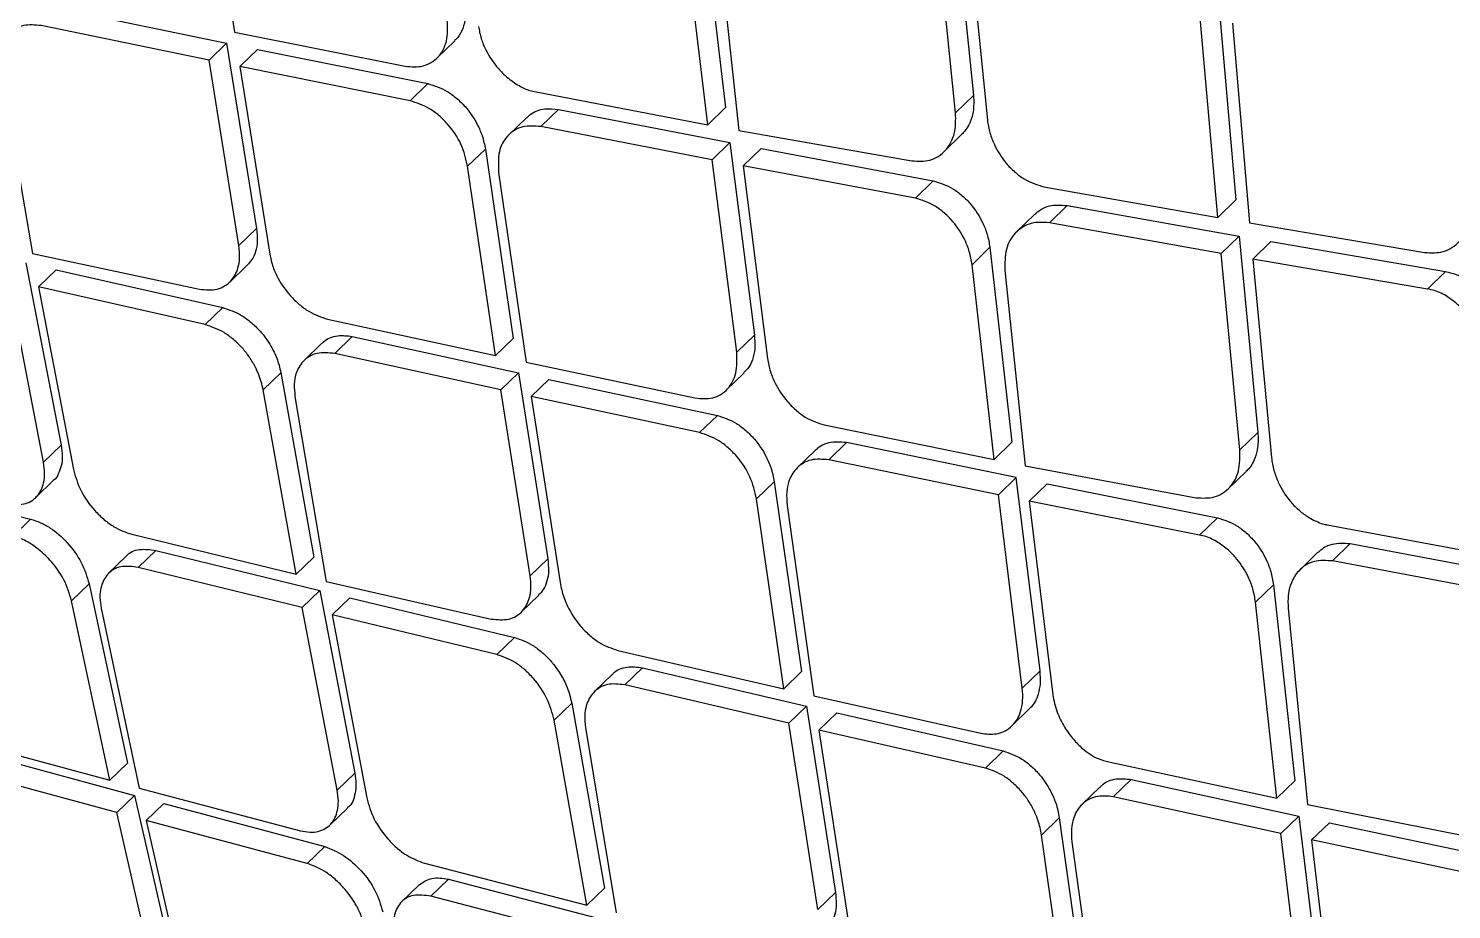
# Model space of a CAD drawing. Extents: x 400 to 501, y 484 to 634.
# Drawn here: x 490.157 to 491.311, y 582.913 to 583.627 of the extents above; entities that cross this region are included whole.
import ezdxf

# ---------------------------------------------------------------- set-up
doc = ezdxf.new("R2010")
doc.units = 0
doc.header["$MEASUREMENT"] = 0
doc.layers.add('DIM', color=3, linetype='Continuous')
doc.layers.add('GEOMETRY', color=3, linetype='Continuous', lineweight=25)

# ---------------------------------------------------------------- blocks, each defined once
blk = doc.blocks.new('2026 GRANDEE')
at = {"layer": 'GEOMETRY', "ltscale": 16}
for p, q in [((39.8763, -13.0625), (39.8992, -13.2159)), ((40.2786, -13.1195), (40.2973, -13.2769)), ((40.4824, -13.1088), (40.4984, -13.2671)), ((40.4839, -13.2812), (40.4679, -13.1229)), ((40.4937, -13.1272), (40.5097, -13.2872)), ((40.2829, -13.2909), (40.2641, -13.1335)), ((40.291, -13.1378), (40.3082, -13.2957)), ((39.7566, -13.1966), (39.8928, -13.2247)), ((40.697, -13.1901), (40.7112, -13.3519)), ((39.8785, -13.2386), (39.7423, -13.2105)), ((40.6966, -13.3661), (40.6823, -13.2043)), ((40.7083, -13.2085), (40.7223, -13.3705)), ((39.8992, -13.2159), (40.0375, -13.2435)), ((40.0632, -13.2369), (40.0778, -13.2228)), ((39.8928, -13.2247), (39.8785, -13.2386)), ((39.8928, -13.2247), (39.917, -13.3751)), ((39.9035, -13.2437), (39.9178, -13.2298)), ((39.9178, -13.2298), (40.0559, -13.2575)), ((39.7098, -13.2456), (39.7353, -13.3954)), ((39.9027, -13.3889), (39.8785, -13.2386)), ((39.9035, -13.2437), (39.9277, -13.3958)), ((40.0415, -13.2715), (39.9035, -13.2437)), ((40.0415, -13.2715), (40.0558, -13.2576)), ((40.1437, -13.2642), (40.2829, -13.2909)), ((40.4839, -13.2812), (40.4984, -13.2671)), ((40.1475, -13.2924), (40.1618, -13.2785)), ((40.1618, -13.2785), (40.3008, -13.3054)), ((40.2829, -13.2909), (40.2973, -13.2769)), ((40.1359, -13.2852), (40.1217, -13.299)), ((40.2864, -13.3194), (40.1475, -13.2924)), ((40.3082, -13.2957), (40.4483, -13.3202)), ((40.4743, -13.3129), (40.4888, -13.2989)), ((40.1026, -13.3106), (40.0882, -13.3245)), ((40.1026, -13.3106), (40.1252, -13.4643)), ((40.2864, -13.3194), (40.3008, -13.3054)), ((40.3008, -13.3054), (40.3208, -13.4616)), ((40.3261, -13.3102), (40.3117, -13.3242)), ((40.3261, -13.3102), (40.4657, -13.3364)), ((40.1108, -13.4782), (40.0882, -13.3245)), ((40.3064, -13.4755), (40.2864, -13.3194)), ((40.4513, -13.3505), (40.3117, -13.3242)), ((40.3117, -13.3242), (40.3314, -13.4806)), ((40.1133, -13.3296), (40.1356, -13.4835)), ((40.4513, -13.3505), (40.4657, -13.3365)), ((40.5555, -13.3412), (40.6966, -13.3661)), ((40.5599, -13.3704), (40.5744, -13.3564)), ((40.5744, -13.3564), (40.7138, -13.3812)), ((40.6966, -13.3661), (40.7112, -13.3519)), ((40.5479, -13.3636), (40.5334, -13.3777)), ((40.6993, -13.3954), (40.5599, -13.3704)), ((40.7223, -13.3705), (40.8642, -13.3945)), ((39.9027, -13.3889), (39.917, -13.3751)), ((40.7138, -13.3813), (40.6993, -13.3954)), ((40.7138, -13.3812), (40.729, -13.5404)), ((39.7353, -13.3954), (39.8708, -13.4243)), ((40.4972, -13.4044), (40.5117, -13.3903)), ((40.5117, -13.3903), (40.5296, -13.5484)), ((40.7145, -13.5545), (40.6993, -13.3954)), ((40.7249, -13.3999), (40.7395, -13.3857)), ((40.7395, -13.3857), (40.8812, -13.41)), ((39.73, -13.403), (39.7585, -13.5509)), ((39.7403, -13.4224), (39.7545, -13.4086)), ((39.7545, -13.4086), (39.8897, -13.4392)), ((39.8953, -13.4186), (39.9097, -13.4046)), ((40.5152, -13.5625), (40.4972, -13.4044)), ((40.7249, -13.3999), (40.74, -13.5608)), ((40.8665, -13.4242), (40.7249, -13.3999)), ((39.7443, -13.5647), (39.7158, -13.4168)), ((40.5238, -13.4089), (40.5403, -13.5675)), ((40.8665, -13.4242), (40.8812, -13.41)), ((39.7403, -13.4224), (39.7685, -13.5706)), ((39.8754, -13.453), (39.7403, -13.4224)), ((39.8754, -13.453), (39.8897, -13.4392)), ((39.9746, -13.4486), (40.1108, -13.4782)), ((39.9804, -13.4764), (39.9947, -13.4626)), ((39.9947, -13.4626), (40.1294, -13.4921)), ((40.1108, -13.4782), (40.1252, -13.4643)), ((40.3208, -13.4616), (40.3064, -13.4755)), ((39.9698, -13.4684), (39.9556, -13.4822)), ((40.1151, -13.506), (39.9804, -13.4764)), ((40.1356, -13.4835), (40.2724, -13.5125)), ((39.9367, -13.492), (39.9225, -13.5058)), ((39.9367, -13.4919), (39.9634, -13.6417)), ((40.1151, -13.506), (40.1294, -13.4921)), ((40.1294, -13.4921), (40.1532, -13.6429)), ((40.1398, -13.5114), (40.1541, -13.4975)), ((40.1541, -13.4975), (40.2907, -13.5267)), ((40.2979, -13.5062), (40.3124, -13.4921)), ((39.9491, -13.6555), (39.9225, -13.5058)), ((39.9482, -13.5112), (39.9734, -13.6613)), ((40.1389, -13.6568), (40.1151, -13.506)), ((40.2763, -13.5406), (40.1398, -13.5114)), ((40.1398, -13.5114), (40.1635, -13.6639)), ((40.2763, -13.5406), (40.2907, -13.5267)), ((40.3774, -13.5344), (40.5152, -13.5625)), ((40.7145, -13.5545), (40.729, -13.5404)), ((39.7443, -13.5647), (39.7585, -13.5509)), ((40.37, -13.5551), (40.3556, -13.569)), ((40.3811, -13.5627), (40.3955, -13.5487)), ((40.533, -13.577), (40.3955, -13.5487)), ((40.5152, -13.5625), (40.5296, -13.5484)), ((40.5186, -13.5911), (40.3811, -13.5627)), ((40.5403, -13.5675), (40.679, -13.5934)), ((39.6015, -13.5775), (39.7338, -13.6108)), ((39.7381, -13.5932), (39.7524, -13.5793)), ((40.3225, -13.5943), (40.3368, -13.5804)), ((40.3368, -13.5804), (40.3589, -13.7345)), ((40.5186, -13.5911), (40.533, -13.5771)), ((40.5524, -13.7338), (40.533, -13.5771)), ((40.7048, -13.5863), (40.7194, -13.5722)), ((40.538, -13.7478), (40.5186, -13.5911)), ((40.5436, -13.5961), (40.5581, -13.5821)), ((40.5581, -13.5821), (40.6963, -13.6097)), ((40.3445, -13.7484), (40.3225, -13.5943)), ((40.3472, -13.5996), (40.369, -13.754)), ((40.5436, -13.5961), (40.5627, -13.7532)), ((40.6818, -13.6238), (40.5436, -13.5961)), ((39.7196, -13.6246), (39.7338, -13.6108)), ((40.6818, -13.6238), (40.6963, -13.6097)), ((40.7852, -13.6153), (40.925, -13.6414)), ((39.8158, -13.6231), (39.9491, -13.6555)), ((39.8211, -13.6499), (39.8353, -13.6361)), ((39.8353, -13.6361), (39.9684, -13.6687)), ((40.7777, -13.6377), (40.7632, -13.6518)), ((40.7894, -13.6447), (40.8039, -13.6306)), ((40.8039, -13.6306), (40.9422, -13.6567)), ((39.8113, -13.6409), (39.7971, -13.6547)), ((39.9541, -13.6825), (39.8211, -13.6499)), ((39.9491, -13.6555), (39.9634, -13.6417)), ((40.1389, -13.6568), (40.1532, -13.6429)), ((40.9276, -13.6708), (40.7894, -13.6447)), ((39.9734, -13.6613), (40.1073, -13.6919)), ((39.7813, -13.6632), (39.767, -13.677)), ((39.7813, -13.6632), (39.8123, -13.8087)), ((39.9541, -13.6825), (39.9684, -13.6687)), ((39.9684, -13.6687), (39.9967, -13.8168)), ((40.1316, -13.6863), (40.1459, -13.6724)), ((40.7271, -13.6782), (40.7416, -13.6642)), ((40.7416, -13.6642), (40.7589, -13.823)), ((39.798, -13.8225), (39.767, -13.677)), ((39.7911, -13.6831), (39.8218, -13.8289)), ((39.9824, -13.8306), (39.9541, -13.6825)), ((39.9783, -13.6884), (39.9926, -13.6746)), ((39.9926, -13.6746), (40.1262, -13.7067)), ((40.7445, -13.837), (40.7271, -13.6782)), ((40.7535, -13.6831), (40.7693, -13.8423)), ((40.1119, -13.7206), (39.9783, -13.6884)), ((39.9783, -13.6884), (40.0064, -13.8368)), ((40.1119, -13.7206), (40.1261, -13.7067)), ((40.2099, -13.7173), (40.3445, -13.7484)), ((40.2156, -13.7452), (40.2299, -13.7313)), ((40.2299, -13.7313), (40.363, -13.7624)), ((40.2053, -13.7368), (40.1911, -13.7507)), ((40.3445, -13.7484), (40.3589, -13.7345)), ((40.538, -13.7478), (40.5524, -13.7338)), ((40.3487, -13.7763), (40.2156, -13.7452)), ((40.369, -13.754), (40.5043, -13.7845)), ((40.1584, -13.7739), (40.1726, -13.7601)), ((40.1727, -13.7601), (40.1991, -13.91)), ((40.3487, -13.7763), (40.363, -13.7624)), ((40.363, -13.7624), (40.3864, -13.9136)), ((40.5296, -13.7784), (40.5439, -13.7645)), ((40.1848, -13.9239), (40.1584, -13.7739)), ((40.3721, -13.9275), (40.3487, -13.7763)), ((40.3731, -13.7819), (40.3875, -13.768)), ((40.3875, -13.768), (40.5225, -13.7988)), ((39.6676, -13.7874), (39.798, -13.8225)), ((40.1838, -13.7797), (40.2087, -13.93)), ((40.3731, -13.7819), (40.3965, -13.9349)), ((40.5081, -13.8127), (40.3731, -13.7819)), ((39.6891, -13.7999), (39.8181, -13.835)), ((40.5081, -13.8127), (40.5225, -13.7988)), ((39.798, -13.8225), (39.8123, -13.8087)), ((40.6082, -13.8075), (40.7445, -13.837)), ((39.8038, -13.8488), (39.6749, -13.8137)), ((39.9824, -13.8306), (39.9967, -13.8168)), ((40.6117, -13.8359), (40.6262, -13.822)), ((40.6262, -13.822), (40.7622, -13.8517)), ((40.7445, -13.837), (40.7589, -13.823)), ((39.8038, -13.8488), (39.818, -13.835)), ((39.8181, -13.835), (39.8506, -13.9773)), ((39.8218, -13.8289), (39.9527, -13.8635)), ((40.6008, -13.8282), (40.5865, -13.842)), ((39.8275, -13.8552), (39.8418, -13.8414)), ((39.8418, -13.8413), (39.9724, -13.8763)), ((39.9764, -13.859), (39.9907, -13.8451)), ((40.7477, -13.8657), (40.6117, -13.8359)), ((40.7693, -13.8423), (40.9067, -13.8695)), ((39.8364, -13.9911), (39.8038, -13.8488)), ((39.9582, -13.8901), (39.8275, -13.8552)), ((39.8275, -13.8552), (39.8601, -13.9991)), ((40.568, -13.853), (40.5536, -13.867)), ((40.568, -13.853), (40.5896, -14.0076)), ((40.7477, -13.8657), (40.7622, -13.8517)), ((40.7622, -13.8517), (40.781, -14.009)), ((40.787, -13.857), (40.7725, -13.871)), ((40.787, -13.857), (40.9239, -13.8859)), ((40.5753, -14.0216), (40.5536, -13.867)), ((40.7665, -14.023), (40.7477, -13.8657)), ((39.9582, -13.8901), (39.9724, -13.8763)), ((40.5782, -13.8726), (40.5995, -14.0274)), ((40.9094, -13.9), (40.7725, -13.871)), ((40.7725, -13.871), (40.791, -14.0287)), ((40.0532, -13.8898), (40.1848, -13.9239)), ((40.0584, -13.9166), (40.0727, -13.9028)), ((40.0727, -13.9028), (40.204, -13.9371)), ((40.049, -13.9074), (40.0347, -13.9212)), ((40.1848, -13.9239), (40.1991, -13.91)), ((40.3721, -13.9275), (40.3864, -13.9136)), ((40.1897, -13.9509), (40.0584, -13.9166))]:
    blk.add_line(p, q, dxfattribs=at)
for points, knots in [([(33.1112, -8.6122), (33.301, -8.8166), (33.6802, -9.2249), (34.2607, -9.8374), (34.8462, -10.4484), (35.4368, -11.0578), (36.0312, -11.6653), (36.6288, -12.2707), (37.2294, -12.8738), (37.8326, -13.4744), (38.4383, -14.0724), (39.0461, -14.6672), (39.6559, -15.2581), (40.2672, -15.8439), (40.8801, -16.4248), (41.2887, -16.8043), (41.4933, -16.9943)], [0, 0, 0, 0, 0.071643, 0.14309, 0.214489, 0.285889, 0.357236, 0.428542, 0.499851, 0.571188, 0.642541, 0.713932, 0.785365, 0.856798, 0.928296, 1, 1, 1, 1]), ([(33.9473, -9.1847), (34.1002, -9.3342), (34.4079, -9.635), (34.8583, -10.0743), (35.2854, -10.4909), (35.6745, -10.8705), (36.0618, -11.2485), (36.4558, -11.6334), (36.8653, -12.0343), (37.205, -12.3676), (37.478, -12.6357), (37.687, -12.841), (37.8968, -13.0474), (38.1182, -13.2654), (38.3623, -13.5059), (38.6355, -13.7754), (38.9498, -14.0858), (39.3071, -14.439), (39.7095, -14.837), (40.1476, -15.2705), (40.6071, -15.7254), (40.921, -16.0353), (41.0767, -16.1891)], [0, 0, 0, 0, 0.064169, 0.129138, 0.188802, 0.243183, 0.292269, 0.351201, 0.408497, 0.464259, 0.494029, 0.523343, 0.552198, 0.58236, 0.616633, 0.655052, 0.697622, 0.749248, 0.805908, 0.86759, 0.934316, 1, 1, 1, 1]), ([(39.7927, -17.8288), (39.5267, -17.5294), (38.9972, -16.9336), (38.1493, -16.0898), (37.2847, -15.2735), (36.3973, -14.4849), (35.4987, -13.7223), (34.5911, -12.9819), (33.6654, -12.2723), (32.7101, -11.589), (32.0461, -11.1694), (31.7122, -10.9583)], [0, 0, 0, 0, 0.113392, 0.225638, 0.337341, 0.448782, 0.560233, 0.669481, 0.778832, 0.888788, 1, 1, 1, 1]), ([(41.0678, -16.1637), (41.0674, -16.1632), (41.0641, -16.1599), (41.053, -16.1488), (41.0136, -16.1092), (40.8667, -15.9614), (40.2958, -15.3855), (39.1702, -14.2436), (38.1422, -13.2265), (37.5502, -12.6408)], [0, 0, 0, 0, 0.000353, 0.002828, 0.009436, 0.033986, 0.128384, 0.498019, 1, 1, 1, 1]), ([(40.0861, -13.1923), (40.0864, -13.1961), (40.0869, -13.2036), (40.0846, -13.2129), (40.0814, -13.2192), (40.0785, -13.2218), (40.0776, -13.2226)], [0, 0, 0, 0, 0.313846, 0.605691, 0.875539, 1, 1, 1, 1]), ([(39.7423, -13.2105), (39.7374, -13.21), (39.7299, -13.2093), (39.7215, -13.2128), (39.7152, -13.2178), (39.7109, -13.2253), (39.7088, -13.2351), (39.7094, -13.2419), (39.7098, -13.2456)], [0, 0, 0, 0, 0.239149, 0.366928, 0.499874, 0.695508, 0.834244, 1, 1, 1, 1]), ([(40.0375, -13.2435), (40.0425, -13.2439), (40.0503, -13.2445), (40.0589, -13.2406), (40.065, -13.2357), (40.0689, -13.2295), (40.0723, -13.2198), (40.072, -13.212), (40.0717, -13.2062)], [0, 0, 0, 0, 0.239703, 0.367481, 0.500284, 0.664173, 0.750259, 1, 1, 1, 1]), ([(40.097, -13.2111), (40.0976, -13.2144), (40.0988, -13.2208), (40.1038, -13.2327), (40.111, -13.2436), (40.1206, -13.2531), (40.1294, -13.2592), (40.1373, -13.263), (40.142, -13.2639), (40.1437, -13.2642)], [0, 0, 0, 0, 0.140962, 0.268692, 0.501235, 0.625931, 0.787416, 0.924719, 1, 1, 1, 1]), ([(40.0559, -13.2575), (40.0612, -13.2592), (40.0692, -13.2618), (40.0794, -13.2693), (40.0882, -13.2779), (40.0954, -13.2886), (40.1005, -13.3004), (40.1019, -13.3071), (40.1026, -13.3106)], [0, 0, 0, 0, 0.245065, 0.371119, 0.49918, 0.717292, 0.85067, 1, 1, 1, 1]), ([(40.4985, -13.2671), (40.4986, -13.2716), (40.4988, -13.2797), (40.496, -13.2888), (40.4928, -13.2942), (40.4905, -13.2973), (40.4892, -13.2984), (40.4887, -13.2987)], [0, 0, 0, 0, 0.360179, 0.637332, 0.831146, 0.941409, 1, 1, 1, 1]), ([(40.0882, -13.3245), (40.0868, -13.3186), (40.084, -13.3066), (40.0744, -13.2925), (40.0651, -13.2833), (40.0549, -13.2757), (40.0468, -13.2732), (40.0415, -13.2715)], [0, 0, 0, 0, 0.249809, 0.49946, 0.627416, 0.753729, 1, 1, 1, 1]), ([(40.1361, -13.2854), (40.137, -13.2845), (40.1409, -13.2805), (40.1497, -13.2773), (40.1581, -13.2781), (40.1618, -13.2785)], [0, 0, 0, 0, 0.152697, 0.628397, 1, 1, 1, 1]), ([(40.4483, -13.3202), (40.4534, -13.3205), (40.4612, -13.3209), (40.47, -13.3168), (40.4764, -13.3115), (40.4804, -13.305), (40.4841, -13.295), (40.484, -13.2871), (40.4839, -13.2812)], [0, 0, 0, 0, 0.237871, 0.366135, 0.500426, 0.664219, 0.750399, 1, 1, 1, 1]), ([(40.1475, -13.2924), (40.1425, -13.292), (40.1347, -13.2914), (40.1261, -13.2952), (40.1187, -13.3012), (40.1126, -13.3123), (40.1131, -13.3238), (40.1133, -13.3296)], [0, 0, 0, 0, 0.238004, 0.36642, 0.500855, 0.750104, 1, 1, 1, 1]), ([(40.5097, -13.2872), (40.5102, -13.2907), (40.5113, -13.2973), (40.516, -13.3094), (40.5229, -13.3205), (40.5318, -13.3294), (40.5419, -13.3371), (40.5501, -13.3396), (40.5555, -13.3412)], [0, 0, 0, 0, 0.141989, 0.272717, 0.499687, 0.628298, 0.754622, 1, 1, 1, 1]), ([(40.4657, -13.3364), (40.4711, -13.3381), (40.4793, -13.3406), (40.4894, -13.3483), (40.4982, -13.3571), (40.5051, -13.368), (40.5099, -13.38), (40.5111, -13.3868), (40.5117, -13.3903)], [0, 0, 0, 0, 0.245866, 0.371795, 0.499393, 0.721181, 0.85355, 1, 1, 1, 1]), ([(40.4972, -13.4044), (40.4966, -13.4008), (40.4955, -13.3941), (40.4906, -13.382), (40.4837, -13.3711), (40.475, -13.3624), (40.4648, -13.3547), (40.4567, -13.3521), (40.4513, -13.3505)], [0, 0, 0, 0, 0.146296, 0.278623, 0.50065, 0.627471, 0.753461, 1, 1, 1, 1]), ([(40.548, -13.3637), (40.5496, -13.3623), (40.5531, -13.3592), (40.5617, -13.3556), (40.5694, -13.3561), (40.5744, -13.3564)], [0, 0, 0, 0, 0.234435, 0.505494, 1, 1, 1, 1]), ([(40.8642, -13.3945), (40.8694, -13.3948), (40.8774, -13.3951), (40.8867, -13.3907), (40.8947, -13.384), (40.9018, -13.3719), (40.9021, -13.3597), (40.9022, -13.3536)], [0, 0, 0, 0, 0.236242, 0.365108, 0.501017, 0.749992, 1, 1, 1, 1]), ([(40.5599, -13.3704), (40.5548, -13.3701), (40.547, -13.3696), (40.5381, -13.3737), (40.5304, -13.3799), (40.5238, -13.3914), (40.5238, -13.4031), (40.5238, -13.4089)], [0, 0, 0, 0, 0.23677, 0.365514, 0.500968, 0.750084, 1, 1, 1, 1]), ([(39.917, -13.3751), (39.9174, -13.3785), (39.9181, -13.3852), (39.9165, -13.3938), (39.9137, -13.4003), (39.9108, -13.4033), (39.9096, -13.4045)], [0, 0, 0, 0, 0.286084, 0.557703, 0.814883, 1, 1, 1, 1]), ([(39.8708, -13.4243), (39.8758, -13.4248), (39.8833, -13.4255), (39.8914, -13.4219), (39.8978, -13.4167), (39.902, -13.4088), (39.9037, -13.3988), (39.9031, -13.3924), (39.9027, -13.3889)], [0, 0, 0, 0, 0.244048, 0.370598, 0.499861, 0.713816, 0.84798, 1, 1, 1, 1]), ([(39.9277, -13.3958), (39.9285, -13.3993), (39.9299, -13.406), (39.9353, -13.4176), (39.9427, -13.4282), (39.9515, -13.4367), (39.9616, -13.4443), (39.9695, -13.4469), (39.9746, -13.4486)], [0, 0, 0, 0, 0.151565, 0.28557, 0.50008, 0.63195, 0.759375, 1, 1, 1, 1]), ([(40.8812, -13.4099), (40.8839, -13.4106), (40.8894, -13.4118), (40.8974, -13.416), (40.9051, -13.4217), (40.9138, -13.4307), (40.9205, -13.4418), (40.925, -13.4542), (40.9259, -13.461), (40.9264, -13.4645)], [0, 0, 0, 0, 0.123347, 0.247542, 0.372879, 0.499561, 0.724315, 0.855865, 1, 1, 1, 1]), ([(40.9117, -13.4787), (40.9113, -13.4752), (40.9103, -13.4684), (40.9059, -13.456), (40.8991, -13.4449), (40.8905, -13.436), (40.882, -13.4297), (40.8741, -13.4255), (40.8684, -13.4245), (40.8665, -13.4241)], [0, 0, 0, 0, 0.144073, 0.275617, 0.500519, 0.626056, 0.749497, 0.916134, 1, 1, 1, 1]), ([(39.8897, -13.4392), (39.8948, -13.4409), (39.9027, -13.4435), (39.9128, -13.4511), (39.9212, -13.4592), (39.9283, -13.4692), (39.9341, -13.4808), (39.9358, -13.488), (39.9367, -13.4919)], [0, 0, 0, 0, 0.241763, 0.368671, 0.499274, 0.690602, 0.830641, 1, 1, 1, 1]), ([(39.9225, -13.5058), (39.9214, -13.5015), (39.9201, -13.496), (39.9175, -13.4904), (39.9168, -13.4889), (39.9166, -13.4885), (39.9166, -13.4883), (39.9166, -13.4883), (39.9165, -13.4883), (39.9165, -13.4883), (39.9165, -13.4882), (39.9164, -13.488), (39.9162, -13.4877), (39.9159, -13.487), (39.9151, -13.4856), (39.9136, -13.483), (39.9106, -13.4782), (39.9055, -13.4718), (39.8985, -13.465), (39.8884, -13.4574), (39.8805, -13.4548), (39.8754, -13.453)], [0, 0, 0, 0, 0.185354, 0.233077, 0.245627, 0.250089, 0.250633, 0.250647, 0.250669, 0.251224, 0.252335, 0.254552, 0.258975, 0.267772, 0.285165, 0.319156, 0.383945, 0.500727, 0.631057, 0.757961, 1, 1, 1, 1]), ([(39.9699, -13.4685), (39.9704, -13.468), (39.9736, -13.4644), (39.9819, -13.4612), (39.9907, -13.4621), (39.9947, -13.4626)], [0, 0, 0, 0, 0.0890519, 0.5789112, 1, 1, 1, 1]), ([(40.3208, -13.4616), (40.321, -13.4653), (40.3216, -13.4724), (40.3194, -13.4815), (40.3163, -13.4881), (40.3133, -13.4909), (40.3123, -13.4919)], [0, 0, 0, 0, 0.300183, 0.582163, 0.845969, 1, 1, 1, 1]), ([(39.9804, -13.4764), (39.9755, -13.4759), (39.968, -13.4752), (39.9597, -13.4786), (39.9533, -13.4837), (39.949, -13.4915), (39.9472, -13.5014), (39.9479, -13.5078), (39.9482, -13.5112)], [0, 0, 0, 0, 0.241944, 0.369022, 0.499868, 0.714172, 0.848246, 1, 1, 1, 1]), ([(40.2724, -13.5125), (40.2774, -13.513), (40.2851, -13.5136), (40.2937, -13.5099), (40.3009, -13.504), (40.3069, -13.4929), (40.3066, -13.4813), (40.3064, -13.4755)], [0, 0, 0, 0, 0.242007, 0.369387, 0.500771, 0.749959, 1, 1, 1, 1]), ([(40.3314, -13.4806), (40.332, -13.4841), (40.3333, -13.4908), (40.3383, -13.5028), (40.3454, -13.5136), (40.3541, -13.5224), (40.3642, -13.5301), (40.3722, -13.5327), (40.3774, -13.5344)], [0, 0, 0, 0, 0.147013, 0.279468, 0.499914, 0.630384, 0.757337, 1, 1, 1, 1]), ([(40.2907, -13.5267), (40.2959, -13.5284), (40.3038, -13.531), (40.3139, -13.5387), (40.3224, -13.5473), (40.3295, -13.5578), (40.3347, -13.5697), (40.3361, -13.5766), (40.3368, -13.5804)], [0, 0, 0, 0, 0.242878, 0.369315, 0.498785, 0.70823, 0.84392, 1, 1, 1, 1]), ([(40.3225, -13.5943), (40.3211, -13.5883), (40.3182, -13.5763), (40.3088, -13.562), (40.2996, -13.5527), (40.2895, -13.545), (40.2815, -13.5424), (40.2763, -13.5406)], [0, 0, 0, 0, 0.249952, 0.49955, 0.628854, 0.755639, 1, 1, 1, 1]), ([(40.729, -13.5404), (40.7292, -13.5445), (40.7294, -13.552), (40.7265, -13.5623), (40.723, -13.569), (40.7197, -13.5717), (40.7192, -13.5721)], [0, 0, 0, 0, 0.325991, 0.591215, 0.937976, 1, 1, 1, 1]), ([(39.7585, -13.5509), (39.759, -13.5539), (39.7598, -13.5598), (39.759, -13.5677), (39.7564, -13.574), (39.7543, -13.5783), (39.7524, -13.5793), (39.7523, -13.5793)], [0, 0, 0, 0, 0.256265, 0.507071, 0.752455, 0.99246, 1, 1, 1, 1]), ([(40.3955, -13.5487), (40.3905, -13.5483), (40.3829, -13.5477), (40.3747, -13.5511), (40.3715, -13.5539), (40.3701, -13.5552)], [0, 0, 0, 0, 0.508398, 0.77909, 1, 1, 1, 1]), ([(40.679, -13.5934), (40.6841, -13.5937), (40.6918, -13.5941), (40.7006, -13.59), (40.7081, -13.5838), (40.7145, -13.5722), (40.7145, -13.5604), (40.7145, -13.5545)], [0, 0, 0, 0, 0.239617, 0.367584, 0.500817, 0.750041, 1, 1, 1, 1]), ([(39.7141, -13.598), (39.7191, -13.5987), (39.729, -13.5999), (39.7396, -13.5933), (39.7444, -13.5835), (39.7456, -13.5736), (39.7447, -13.5677), (39.7443, -13.5647)], [0, 0, 0, 0, 0.251604, 0.499109, 0.733106, 0.862559, 1, 1, 1, 1]), ([(40.3811, -13.5627), (40.3761, -13.5623), (40.3685, -13.5616), (40.3599, -13.5653), (40.3533, -13.5707), (40.3487, -13.5786), (40.3465, -13.5889), (40.347, -13.5958), (40.3472, -13.5996)], [0, 0, 0, 0, 0.239774, 0.36741, 0.499964, 0.700414, 0.83791, 1, 1, 1, 1]), ([(40.74, -13.5608), (40.7405, -13.5643), (40.7416, -13.571), (40.7462, -13.5832), (40.753, -13.5943), (40.7616, -13.6032), (40.7702, -13.6098), (40.7781, -13.6135), (40.7832, -13.6152), (40.785, -13.6153), (40.7852, -13.6153)], [0, 0, 0, 0, 0.144319, 0.275739, 0.499177, 0.626633, 0.749402, 0.925989, 0.990998, 1, 1, 1, 1]), ([(39.7685, -13.5706), (39.7702, -13.5764), (39.7736, -13.5879), (39.7837, -13.602), (39.7933, -13.6113), (39.8035, -13.6188), (39.811, -13.6214), (39.8158, -13.6231)], [0, 0, 0, 0, 0.249789, 0.499433, 0.638658, 0.768648, 1, 1, 1, 1]), ([(39.7338, -13.6108), (39.7365, -13.6116), (39.7418, -13.6133), (39.7522, -13.6191), (39.7642, -13.6296), (39.776, -13.6459), (39.7795, -13.6574), (39.7813, -13.6632)], [0, 0, 0, 0, 0.13137, 0.258098, 0.496636, 0.748214, 1, 1, 1, 1]), ([(40.6963, -13.6097), (40.7016, -13.6114), (40.7097, -13.614), (40.7197, -13.6218), (40.7283, -13.6306), (40.7351, -13.6415), (40.7399, -13.6536), (40.741, -13.6605), (40.7416, -13.6642)], [0, 0, 0, 0, 0.244278, 0.370481, 0.499074, 0.716195, 0.849851, 1, 1, 1, 1]), ([(39.767, -13.677), (39.7653, -13.6713), (39.7619, -13.6598), (39.7509, -13.6447), (39.7399, -13.6346), (39.7296, -13.6278), (39.7231, -13.6257), (39.7196, -13.6246)], [0, 0, 0, 0, 0.249693, 0.499384, 0.685785, 0.831493, 1, 1, 1, 1]), ([(40.7271, -13.6782), (40.7265, -13.6746), (40.7254, -13.6677), (40.7206, -13.6556), (40.7138, -13.6447), (40.705, -13.6355), (40.6964, -13.6292), (40.6886, -13.6251), (40.6835, -13.6241), (40.6818, -13.6238)], [0, 0, 0, 0, 0.149778, 0.28322, 0.500373, 0.626186, 0.769619, 0.922152, 1, 1, 1, 1]), ([(39.8114, -13.641), (39.8114, -13.6409), (39.8138, -13.6377), (39.8216, -13.6344), (39.8309, -13.6355), (39.8353, -13.6361)], [0, 0, 0, 0, 0.0037899, 0.516507, 1, 1, 1, 1]), ([(40.7778, -13.6378), (40.7793, -13.6364), (40.7827, -13.6334), (40.7912, -13.6298), (40.7989, -13.6303), (40.8039, -13.6306)], [0, 0, 0, 0, 0.228314, 0.49943, 1, 1, 1, 1]), ([(39.8211, -13.6499), (39.8162, -13.6493), (39.8063, -13.6481), (39.7956, -13.6546), (39.7908, -13.6644), (39.7897, -13.6743), (39.7906, -13.6801), (39.791, -13.6831)], [0, 0, 0, 0, 0.248866, 0.499118, 0.73443, 0.863554, 1, 1, 1, 1]), ([(40.1532, -13.6429), (40.1535, -13.6462), (40.1542, -13.6527), (40.1528, -13.661), (40.1501, -13.6678), (40.1472, -13.6709), (40.1458, -13.6723)], [0, 0, 0, 0, 0.274276, 0.537408, 0.789444, 1, 1, 1, 1]), ([(40.7894, -13.6447), (40.7844, -13.6444), (40.7766, -13.6438), (40.7677, -13.6478), (40.7611, -13.6532), (40.7561, -13.6612), (40.7532, -13.6716), (40.7534, -13.679), (40.7535, -13.6831)], [0, 0, 0, 0, 0.237931, 0.366022, 0.500018, 0.686278, 0.827299, 1, 1, 1, 1]), ([(40.1073, -13.6919), (40.1123, -13.6923), (40.1222, -13.6933), (40.1331, -13.6864), (40.1383, -13.6764), (40.1399, -13.6663), (40.1392, -13.6601), (40.1389, -13.6568)], [0, 0, 0, 0, 0.246673, 0.499199, 0.722631, 0.854677, 1, 1, 1, 1]), ([(40.1635, -13.6639), (40.1644, -13.6677), (40.1657, -13.6736), (40.1708, -13.6853), (40.1777, -13.6959), (40.1871, -13.7053), (40.1972, -13.7129), (40.2049, -13.7156), (40.2099, -13.7173)], [0, 0, 0, 0, 0.163472, 0.250582, 0.499861, 0.633896, 0.762075, 1, 1, 1, 1]), ([(40.1262, -13.7067), (40.1312, -13.7085), (40.1389, -13.7112), (40.1489, -13.7189), (40.154, -13.7239), (40.1569, -13.7273), (40.1592, -13.7302), (40.1634, -13.7361), (40.1693, -13.7467), (40.1714, -13.7552), (40.1727, -13.7601)], [0, 0, 0, 0, 0.238678, 0.366361, 0.499074, 0.513116, 0.541083, 0.63871, 0.791778, 1, 1, 1, 1]), ([(40.1584, -13.7739), (40.1568, -13.768), (40.1537, -13.7563), (40.1439, -13.7421), (40.1346, -13.7327), (40.1246, -13.7251), (40.1169, -13.7224), (40.1119, -13.7206)], [0, 0, 0, 0, 0.249837, 0.499631, 0.632521, 0.760483, 1, 1, 1, 1]), ([(40.2054, -13.737), (40.2057, -13.7366), (40.2086, -13.7331), (40.2168, -13.7298), (40.2257, -13.7308), (40.2299, -13.7313)], [0, 0, 0, 0, 0.056201, 0.554321, 1, 1, 1, 1]), ([(40.5438, -13.7644), (40.5442, -13.7641), (40.5476, -13.7613), (40.5509, -13.7544), (40.5531, -13.7441), (40.5526, -13.7374), (40.5524, -13.7338)], [0, 0, 0, 0, 0.054229, 0.457146, 0.711261, 1, 1, 1, 1]), ([(40.2156, -13.7452), (40.2107, -13.7446), (40.2033, -13.7438), (40.1951, -13.7472), (40.1887, -13.7523), (40.1845, -13.7602), (40.1828, -13.7702), (40.1835, -13.7764), (40.1838, -13.7797)], [0, 0, 0, 0, 0.244456, 0.370904, 0.499865, 0.723932, 0.855571, 1, 1, 1, 1]), ([(40.5043, -13.7845), (40.5086, -13.785), (40.5177, -13.786), (40.5274, -13.7811), (40.5335, -13.7742), (40.5369, -13.767), (40.5387, -13.7581), (40.5382, -13.7513), (40.538, -13.7478)], [0, 0, 0, 0, 0.208143, 0.443363, 0.571931, 0.707531, 0.850209, 1, 1, 1, 1]), ([(40.5627, -13.7532), (40.5636, -13.7579), (40.5654, -13.7668), (40.5717, -13.7792), (40.5789, -13.7892), (40.588, -13.7983), (40.5977, -13.8051), (40.6052, -13.8068), (40.6082, -13.8075)], [0, 0, 0, 0, 0.194372, 0.368901, 0.523578, 0.658412, 0.867997, 1, 1, 1, 1]), ([(40.5225, -13.7988), (40.5276, -13.8005), (40.5354, -13.8032), (40.5453, -13.811), (40.5536, -13.8194), (40.5604, -13.8298), (40.5658, -13.8418), (40.5672, -13.8491), (40.568, -13.853)], [0, 0, 0, 0, 0.240637, 0.367491, 0.498365, 0.694731, 0.833848, 1, 1, 1, 1]), ([(39.9967, -13.8168), (39.9971, -13.8197), (39.998, -13.8254), (39.9968, -13.8353), (39.9946, -13.8428), (39.9907, -13.8448), (39.9905, -13.845)], [0, 0, 0, 0, 0.247211, 0.491703, 0.970389, 1, 1, 1, 1]), ([(40.5536, -13.867), (40.5529, -13.863), (40.5518, -13.8577), (40.5495, -13.8517), (40.5486, -13.8497), (40.5483, -13.849), (40.5483, -13.849), (40.5483, -13.849), (40.5483, -13.849), (40.5483, -13.8489), (40.5482, -13.8489), (40.5482, -13.8487), (40.548, -13.8483), (40.5477, -13.8476), (40.547, -13.8462), (40.5456, -13.8435), (40.5427, -13.8387), (40.5378, -13.832), (40.531, -13.825), (40.521, -13.8172), (40.5132, -13.8145), (40.5081, -13.8127)], [0, 0, 0, 0, 0.167286, 0.219661, 0.251057, 0.251406, 0.251423, 0.251458, 0.251596, 0.251871, 0.252422, 0.254623, 0.259014, 0.26775, 0.285035, 0.318861, 0.383524, 0.500884, 0.631347, 0.758344, 1, 1, 1, 1]), ([(40.6009, -13.8283), (40.6014, -13.8278), (40.6047, -13.824), (40.6132, -13.8206), (40.6221, -13.8215), (40.6262, -13.822)], [0, 0, 0, 0, 0.0857308, 0.5783378, 1, 1, 1, 1]), ([(39.9527, -13.8635), (39.9552, -13.864), (39.9603, -13.8651), (39.9692, -13.8641), (39.978, -13.8591), (39.9827, -13.8493), (39.9837, -13.8394), (39.9829, -13.8336), (39.9824, -13.8306)], [0, 0, 0, 0, 0.12887, 0.255285, 0.499751, 0.737762, 0.865971, 1, 1, 1, 1]), ([(40.6117, -13.8359), (40.6068, -13.8354), (40.5992, -13.8347), (40.5907, -13.8384), (40.584, -13.8438), (40.5795, -13.852), (40.5774, -13.8623), (40.5779, -13.869), (40.5782, -13.8726)], [0, 0, 0, 0, 0.241665, 0.368805, 0.499911, 0.712325, 0.846851, 1, 1, 1, 1]), ([(40.0064, -13.8368), (40.008, -13.8426), (40.0114, -13.8542), (40.0215, -13.8685), (40.0311, -13.878), (40.0412, -13.8855), (40.0485, -13.8881), (40.0532, -13.8898)], [0, 0, 0, 0, 0.249757, 0.499404, 0.64357, 0.775204, 1, 1, 1, 1]), ([(40.0051, -13.943), (40.0044, -13.9404), (40.003, -13.9347), (40.0004, -13.9289), (39.9987, -13.9257), (39.9985, -13.9252), (39.9976, -13.9237), (39.9945, -13.9182), (39.9885, -13.9102), (39.98, -13.902), (39.97, -13.8945), (39.9627, -13.8918), (39.9582, -13.8901)], [0, 0, 0, 0, 0.116873, 0.250401, 0.250408, 0.257645, 0.271775, 0.320702, 0.500592, 0.645566, 0.777272, 1, 1, 1, 1]), ([(40.0491, -13.9075), (40.0522, -13.9052), (40.0585, -13.9006), (40.0679, -13.9021), (40.0727, -13.9028)], [0, 0, 0, 0, 0.496085, 1, 1, 1, 1]), ([(40.0584, -13.9166), (40.0535, -13.916), (40.0437, -13.9146), (40.0331, -13.9211), (40.0285, -13.9309), (40.0275, -13.9407), (40.0284, -13.9465), (40.0288, -13.9494)], [0, 0, 0, 0, 0.251855, 0.499126, 0.738904, 0.866911, 1, 1, 1, 1]), ([(40.3864, -13.9136), (40.3868, -13.9168), (40.3874, -13.923), (40.3862, -13.9312), (40.3836, -13.9381), (40.3806, -13.9414), (40.3792, -13.943)], [0, 0, 0, 0, 0.264917, 0.521311, 0.769255, 1, 1, 1, 1])]:
    blk.add_open_spline(points, degree=3, knots=knots, dxfattribs=at)
blk.add_open_spline([(39.9724, -13.8763), (39.9775, -13.8783), (39.9876, -13.8824), (40.0024, -13.8956), (40.0142, -13.9119), (40.0176, -13.9234), (40.0194, -13.9292)], degree=3, dxfattribs=at)

msp = doc.modelspace()

# ---------------------------------------------------------------- block references
at = {"layer": 'DIM'}
msp.add_blockref('2026 GRANDEE', (450.4248, 596.8403), dxfattribs=at)

doc.saveas('drawing.dxf')
